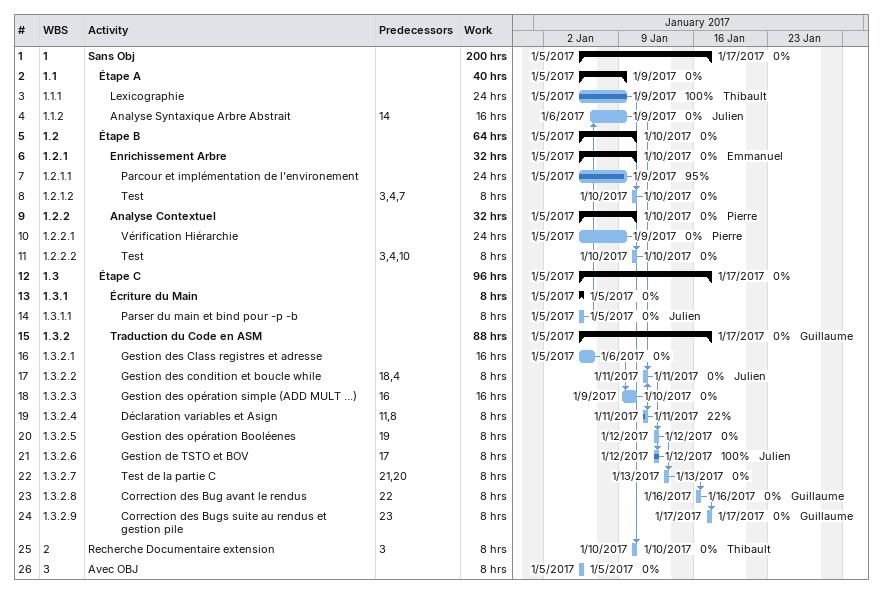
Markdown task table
| ID | WBS | Task | Start | Finish | Predecessors | Resources | % complete | Work (h) |
|---|---|---|---|---|---|---|---|---|
| 1 | 1 | **Sans Obj** | 2017-01-05 | 2017-01-17 |  |  | 0 | 200 |
| 2 | 1.1 | **Étape A** | 2017-01-05 | 2017-01-09 |  |  | 0 | 40 |
| 3 | 1.1.1 | Lexicographie | 2017-01-05 | 2017-01-09 |  | Thibault | 100 | 24 |
| 4 | 1.1.2 | Analyse Syntaxique Arbre Abstrait | 2017-01-06 | 2017-01-09 | 14 | Julien | 0 | 16 |
| 5 | 1.2 | **Étape B** | 2017-01-05 | 2017-01-10 |  |  | 0 | 64 |
| 6 | 1.2.1 | **Enrichissement Arbre** | 2017-01-05 | 2017-01-10 |  | Emmanuel | 0 | 32 |
| 7 | 1.2.1.1 | Parcour et implémentation de l'environement | 2017-01-05 | 2017-01-09 |  |  | 95 | 24 |
| 8 | 1.2.1.2 | Test | 2017-01-10 | 2017-01-10 | 3, 4, 7 |  | 0 | 8 |
| 9 | 1.2.2 | **Analyse Contextuel** | 2017-01-05 | 2017-01-10 |  | Pierre | 0 | 32 |
| 10 | 1.2.2.1 | Vérification Hiérarchie | 2017-01-05 | 2017-01-09 |  | Pierre | 0 | 24 |
| 11 | 1.2.2.2 | Test | 2017-01-10 | 2017-01-10 | 3, 4, 10 |  | 0 | 8 |
| 12 | 1.3 | **Étape C** | 2017-01-05 | 2017-01-17 |  |  | 0 | 96 |
| 13 | 1.3.1 | **Écriture du Main** | 2017-01-05 | 2017-01-05 |  |  | 0 | 8 |
| 14 | 1.3.1.1 | Parser du main et bind pour -p -b | 2017-01-05 | 2017-01-05 |  | Julien | 0 | 8 |
| 15 | 1.3.2 | **Traduction du Code en ASM** | 2017-01-05 | 2017-01-17 |  | Guillaume | 0 | 88 |
| 16 | 1.3.2.1 | Gestion des Class registres et adresse | 2017-01-05 | 2017-01-06 |  |  | 0 | 16 |
| 17 | 1.3.2.2 | Gestion des condition et boucle while | 2017-01-11 | 2017-01-11 | 18, 4 | Julien | 0 | 8 |
| 18 | 1.3.2.3 | Gestion des opération simple (ADD MULT ...) | 2017-01-09 | 2017-01-10 | 16 |  | 0 | 16 |
| 19 | 1.3.2.4 | Déclaration variables et Asign | 2017-01-11 | 2017-01-11 | 11, 8 |  | 22 | 8 |
| 20 | 1.3.2.5 | Gestion des opération Booléenes | 2017-01-12 | 2017-01-12 | 19 |  | 0 | 8 |
| 21 | 1.3.2.6 | Gestion de TSTO et BOV | 2017-01-12 | 2017-01-12 | 17 | Julien | 100 | 8 |
| 22 | 1.3.2.7 | Test de la partie C | 2017-01-13 | 2017-01-13 | 21, 20 |  | 0 | 8 |
| 23 | 1.3.2.8 | Correction des Bug avant le rendus | 2017-01-16 | 2017-01-16 | 22 | Guillaume | 0 | 8 |
| 24 | 1.3.2.9 | Correction des Bugs suite au rendus et gestion pile | 2017-01-17 | 2017-01-17 | 23 | Guillaume | 0 | 8 |
| 25 | 2 | Recherche Documentaire extension | 2017-01-10 | 2017-01-10 | 3 | Thibault | 0 | 8 |
| 26 | 3 | Avec OBJ | 2017-01-05 | 2017-01-05 |  |  | 0 | 8 |
